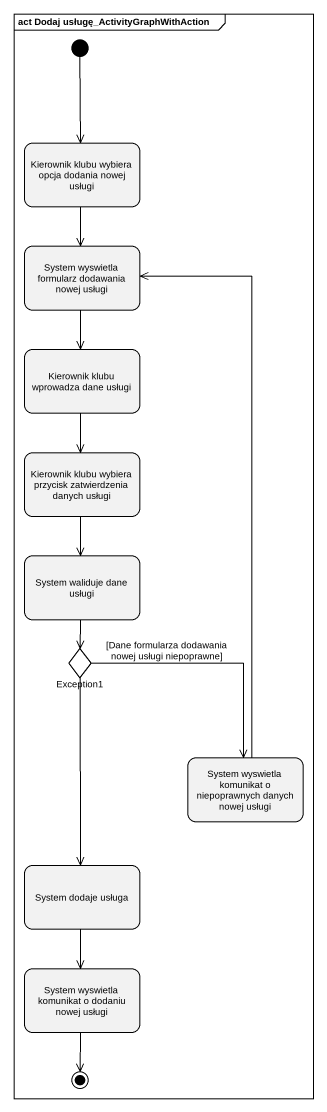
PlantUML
@startuml
mainframe act Dodaj usługę_ActivityGraphWithAction
hide empty description
state "Kierownik klubu wybiera opcja dodania nowej usługi" as Kierownik_klubu_wybiera
state "System wyswietla formularz dodawania nowej usługi" as System_wyswietla_formularz
state "Kierownik klubu wprowadza dane usługi" as Kierownik_klubu_wprowadza
state "Kierownik klubu wybiera przycisk zatwierdzenia danych usługi" as Kierownik_klubu_wybiera_2
state "System waliduje dane usługi" as System_waliduje_dane_usługi
state Exception1 <<choice>>
state "System wyswietla komunikat o niepoprawnych danych nowej usługi" as System_wyswietla_komunikat
state "System dodaje usługa" as System_dodaje_usługa
state "System wyswietla komunikat o dodaniu nowej usługi" as System_wyswietla_komunikat_2
[*] --> Kierownik_klubu_wybiera
Kierownik_klubu_wybiera --> System_wyswietla_formularz
System_wyswietla_formularz --> Kierownik_klubu_wprowadza
Kierownik_klubu_wprowadza --> Kierownik_klubu_wybiera_2
Kierownik_klubu_wybiera_2 --> System_waliduje_dane_usługi
System_waliduje_dane_usługi --> Exception1
Exception1 --> System_wyswietla_komunikat : [Dane formularza dodawania nowej usługi niepoprawne]
Exception1 --> System_dodaje_usługa
System_wyswietla_komunikat -up-> System_wyswietla_formularz
System_dodaje_usługa --> System_wyswietla_komunikat_2
System_wyswietla_komunikat_2 --> [*]
@enduml
